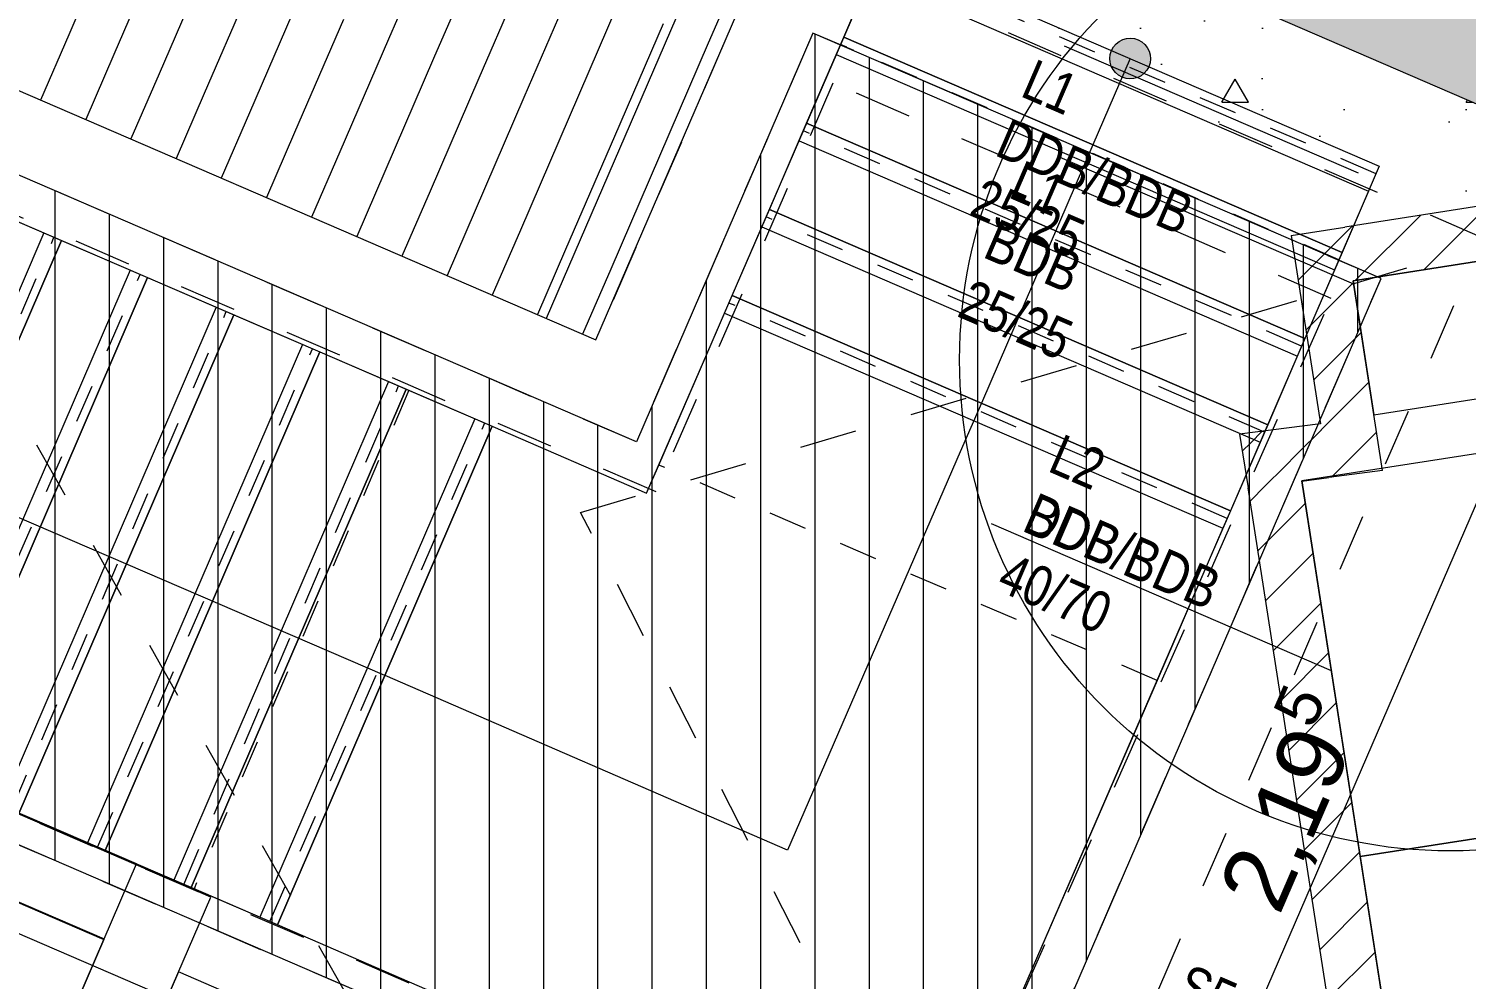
# Model space of a CAD drawing. Header units: millimetres. Extents: x 12535370 to 12566104, y 356204400 to 356234587.
# Drawn here: x 12552870 to 12555518, y 356216286 to 356218037 of the extents above; entities that cross this region are included whole.
import ezdxf

# ---------------------------------------------------------------- set-up
doc = ezdxf.new("R2010")
doc.units = ezdxf.units.MM
doc.header["$MEASUREMENT"] = 0
doc.linetypes.add('Dashed', pattern=[211.666667, 105.833333, -105.833333])
doc.linetypes.add('Dashed Small', pattern=[141.111111, 70.555556, -70.555556])
for name, color, linetype in [('New_015 Innenwände', 7, 'Continuous'), ('New_035 Decken', 7, 'Continuous'), ('New_055 Treppen _ Lift', 7, 'Continuous'), ('New_080 Raumdefinitionen', 7, 'Continuous'), ('New_GRUNDSTÜCKSGRENZE', 7, 'Continuous')]:
    doc.layers.add(name, color=color, linetype=linetype)
for name, color, linetype, lineweight in [('New_015 Innenwände_Pen_No__1', 7, 'Continuous', 13), ('New_035 Decken_Pen_No__1', 7, 'Continuous', 13), ('New_055 Treppen _ Lift_Pen_No__1', 7, 'Continuous', 13), ('New_255 Plangrafiken_Pen_No__1', 7, 'Continuous', 13), ('New_255 Plangrafiken_Pen_No__21', 1, 'Continuous', 13), ('New_255 Plangrafiken_Pen_No__39', 8, 'Continuous', 13), ('New_GRUNDSTÜCKSGRENZE_Pen_No__1', 7, 'Continuous', 13), ('New_HKLS1_Pen_No__21', 1, 'Continuous', 13), ('New_HKLS1_Pen_No__83', 30, 'Continuous', 13)]:
    doc.layers.add(name, color=color, linetype=linetype, lineweight=lineweight)
doc.layers.add('New_055 Treppen _ Lift_Pen_No__71', color=196, linetype='Continuous', lineweight=13, true_color=0x35006a)
doc.layers.add('New_255 Plangrafiken_Pen_No__38', color=253, linetype='Continuous', lineweight=13, true_color=0xa2a2a2)
doc.styles.add('GENERATED_STYLE_1', font='arial.ttf')
doc.styles.add('GENERATED_STYLE_2', font='arial.ttf', dxfattribs={"width": 0.8})
doc.linetypes.add('Blase', pattern='A,0,[1,DD - Rennweg 15_1030 Wien_AusfÃ¼rung-2026-06-121.Shx,S=15.817082,R=0,X=-0.000255191,Y=0.048578],-1983.5,0', length=1983.5)
doc.dimstyles.new('GENERATED_STYLE__1', dxfattribs={"dimtxt": 125, "dimasz": 47.5, "dimexe": 0.18, "dimexo": 2, "dimgap": 0, "dimtad": 1, "dimlfac": 0.001, "dimzin": 0, "dimdsep": 46, "dimtxsty": 'GENERATED_STYLE_1', "dimblk": 'ARROWHEAD_2', "dimblk1": 'ARROWHEAD_2', "dimblk2": 'ARROWHEAD_2', "dimcen": 0.09, "dimclrd": 7, "dimclre": 7, "dimclrt": 7, "dimadec": 0, "dimazin": 0, "dimtfac": 1, "dimtdec": 4, "dimtmove": 0, "dimatfit": 3, "dimfxl": 1, "dimtolj": 1, "dimtzin": 0, "dimarcsym": 0})
pattern_1 = [(45, (12240439.16, 356160438.356), (-53.033009, 53.033009), [])]

# ---------------------------------------------------------------- blocks, each defined once
blk = doc.blocks.new('Slab_1', base_point=(12543125.7, 356224199.6))
at = {"layer": 'New_035 Decken_Pen_No__1', "color": 7, "linetype": 'Continuous', "lineweight": 13, "flags": 128}
blk.add_lwpolyline([(12551078.3, 356216430.6), (12552730.8, 356215716.8), (12553008.3, 356216359.4), (12551355.9, 356217073.2)], close=True, dxfattribs=at)
blk = doc.blocks.new('*X20', base_point=(12240439.2, 356160438.4))
at = {"layer": 'New_255 Plangrafiken_Pen_No__39', "color": 8, "linetype": 'Continuous', "lineweight": 13}
for p, q in [((12554318.2, 356218027.4), (12554318.2, 356217851.5)), ((12554318.2, 356218027.4), (12554318.2, 356217851.5)), ((12554418.2, 356217984.2), (12554418.2, 356217851.5)), ((12554418.2, 356217984.2), (12554418.2, 356217851.5)), ((12554518.2, 356217941), (12554518.2, 356217851.5)), ((12554518.2, 356217941), (12554518.2, 356217851.5)), ((12554618.2, 356217897.8), (12554618.2, 356217851.5)), ((12554618.2, 356217897.8), (12554618.2, 356217851.5)), ((12554318.2, 356217851.5), (12554318.2, 356217601.5)), ((12554318.2, 356217851.5), (12554318.2, 356217601.5)), ((12554418.2, 356217851.5), (12554418.2, 356217601.5)), ((12554418.2, 356217851.5), (12554418.2, 356217601.5)), ((12554518.2, 356217851.5), (12554518.2, 356217601.5)), ((12554518.2, 356217851.5), (12554518.2, 356217601.5)), ((12554618.2, 356217851.5), (12554618.2, 356217601.5)), ((12554618.2, 356217851.5), (12554618.2, 356217601.5)), ((12554718.2, 356217854.6), (12554718.2, 356217851.5)), ((12554718.2, 356217854.6), (12554718.2, 356217851.5)), ((12554718.2, 356217851.5), (12554718.2, 356217601.5)), ((12554718.2, 356217851.5), (12554718.2, 356217601.5)), ((12554218.2, 356217805), (12554218.2, 356217601.5)), ((12554218.2, 356217805), (12554218.2, 356217601.5)), ((12554818.2, 356217811.4), (12554818.2, 356217601.5)), ((12554818.2, 356217811.4), (12554818.2, 356217601.5)), ((12554918.2, 356217768.2), (12554918.2, 356217601.5)), ((12554918.2, 356217768.2), (12554918.2, 356217601.5)), ((12552918.2, 356217738.6), (12552918.2, 356217601.5)), ((12552918.2, 356217738.6), (12552918.2, 356217601.5)), ((12555018.2, 356217725), (12555018.2, 356217601.5)), ((12555018.2, 356217725), (12555018.2, 356217601.5)), ((12553018.2, 356217695.4), (12553018.2, 356217601.5)), ((12553018.2, 356217695.4), (12553018.2, 356217601.5)), ((12555118.2, 356217681.8), (12555118.2, 356217601.5)), ((12555118.2, 356217681.8), (12555118.2, 356217601.5)), ((12553118.2, 356217652.2), (12553118.2, 356217601.5)), ((12553118.2, 356217652.2), (12553118.2, 356217601.5)), ((12555218.2, 356217638.6), (12555218.2, 356217601.5)), ((12555218.2, 356217638.6), (12555218.2, 356217601.5)), ((12553218.2, 356217609), (12553218.2, 356217601.5)), ((12553218.2, 356217609), (12553218.2, 356217601.5)), ((12552918.2, 356217601.5), (12552918.2, 356217351.5)), ((12552918.2, 356217601.5), (12552918.2, 356217351.5)), ((12553018.2, 356217601.5), (12553018.2, 356217351.5)), ((12553018.2, 356217601.5), (12553018.2, 356217351.5)), ((12553118.2, 356217601.5), (12553118.2, 356217351.5)), ((12553118.2, 356217601.5), (12553118.2, 356217351.5)), ((12553218.2, 356217601.5), (12553218.2, 356217351.5)), ((12553218.2, 356217601.5), (12553218.2, 356217351.5)), ((12554218.2, 356217601.5), (12554218.2, 356217351.5)), ((12554218.2, 356217601.5), (12554218.2, 356217351.5)), ((12554318.2, 356217601.5), (12554318.2, 356217351.5)), ((12554318.2, 356217601.5), (12554318.2, 356217351.5)), ((12554418.2, 356217601.5), (12554418.2, 356217351.5)), ((12554418.2, 356217601.5), (12554418.2, 356217351.5)), ((12554518.2, 356217601.5), (12554518.2, 356217351.5)), ((12554518.2, 356217601.5), (12554518.2, 356217351.5)), ((12554618.2, 356217601.5), (12554618.2, 356217351.5)), ((12554618.2, 356217601.5), (12554618.2, 356217351.5)), ((12554718.2, 356217601.5), (12554718.2, 356217351.5)), ((12554718.2, 356217601.5), (12554718.2, 356217351.5)), ((12554818.2, 356217601.5), (12554818.2, 356217351.5)), ((12554818.2, 356217601.5), (12554818.2, 356217351.5)), ((12554918.2, 356217601.5), (12554918.2, 356217351.5)), ((12554918.2, 356217601.5), (12554918.2, 356217351.5)), ((12555018.2, 356217601.5), (12555018.2, 356217351.5)), ((12555018.2, 356217601.5), (12555018.2, 356217351.5)), ((12555118.2, 356217601.5), (12555118.2, 356217351.5)), ((12555118.2, 356217601.5), (12555118.2, 356217351.5)), ((12555218.2, 356217601.5), (12555218.2, 356217351.5)), ((12555218.2, 356217601.5), (12555218.2, 356217351.5)), ((12555318.2, 356217595.4), (12555318.2, 356217476.7)), ((12555318.2, 356217595.4), (12555318.2, 356217476.7)), ((12553318.2, 356217565.8), (12553318.2, 356217351.5)), ((12553318.2, 356217565.8), (12553318.2, 356217351.5)), ((12554118.2, 356217573.5), (12554118.2, 356217351.5)), ((12554118.2, 356217573.5), (12554118.2, 356217351.5)), ((12553418.2, 356217522.6), (12553418.2, 356217351.5)), ((12553418.2, 356217522.6), (12553418.2, 356217351.5)), ((12553518.2, 356217479.4), (12553518.2, 356217351.5)), ((12553518.2, 356217479.4), (12553518.2, 356217351.5)), ((12553618.2, 356217436.2), (12553618.2, 356217351.5)), ((12553618.2, 356217436.2), (12553618.2, 356217351.5)), ((12553718.2, 356217393), (12553718.2, 356217351.5)), ((12553718.2, 356217393), (12553718.2, 356217351.5)), ((12552918.2, 356217351.5), (12552918.2, 356217101.5)), ((12552918.2, 356217351.5), (12552918.2, 356217101.5)), ((12553018.2, 356217351.5), (12553018.2, 356217101.5)), ((12553018.2, 356217351.5), (12553018.2, 356217101.5)), ((12553118.2, 356217351.5), (12553118.2, 356217101.5)), ((12553118.2, 356217351.5), (12553118.2, 356217101.5)), ((12553218.2, 356217351.5), (12553218.2, 356217101.5)), ((12553218.2, 356217351.5), (12553218.2, 356217101.5)), ((12553318.2, 356217351.5), (12553318.2, 356217101.5)), ((12553318.2, 356217351.5), (12553318.2, 356217101.5)), ((12553418.2, 356217351.5), (12553418.2, 356217101.5)), ((12553418.2, 356217351.5), (12553418.2, 356217101.5)), ((12553518.2, 356217351.5), (12553518.2, 356217101.5)), ((12553518.2, 356217351.5), (12553518.2, 356217101.5)), ((12553618.2, 356217351.5), (12553618.2, 356217101.5)), ((12553618.2, 356217351.5), (12553618.2, 356217101.5)), ((12553718.2, 356217351.5), (12553718.2, 356217101.5)), ((12553718.2, 356217351.5), (12553718.2, 356217101.5)), ((12553818.2, 356217349.8), (12553818.2, 356217101.5)), ((12553818.2, 356217349.8), (12553818.2, 356217101.5)), ((12554018.2, 356217342), (12554018.2, 356217101.5)), ((12554018.2, 356217342), (12554018.2, 356217101.5)), ((12554118.2, 356217351.5), (12554118.2, 356217101.5)), ((12554118.2, 356217351.5), (12554118.2, 356217101.5)), ((12554218.2, 356217351.5), (12554218.2, 356217101.5)), ((12554218.2, 356217351.5), (12554218.2, 356217101.5)), ((12554318.2, 356217351.5), (12554318.2, 356217101.5)), ((12554318.2, 356217351.5), (12554318.2, 356217101.5)), ((12554418.2, 356217351.5), (12554418.2, 356217101.5)), ((12554418.2, 356217351.5), (12554418.2, 356217101.5)), ((12554518.2, 356217351.5), (12554518.2, 356217101.5)), ((12554518.2, 356217351.5), (12554518.2, 356217101.5)), ((12554618.2, 356217351.5), (12554618.2, 356217101.5)), ((12554618.2, 356217351.5), (12554618.2, 356217101.5)), ((12554718.2, 356217351.5), (12554718.2, 356217101.5)), ((12554718.2, 356217351.5), (12554718.2, 356217101.5)), ((12554818.2, 356217351.5), (12554818.2, 356217101.5)), ((12554818.2, 356217351.5), (12554818.2, 356217101.5)), ((12554918.2, 356217351.5), (12554918.2, 356217101.5)), ((12554918.2, 356217351.5), (12554918.2, 356217101.5)), ((12555018.2, 356217351.5), (12555018.2, 356217101.5)), ((12555018.2, 356217351.5), (12555018.2, 356217101.5)), ((12555118.2, 356217351.5), (12555118.2, 356217101.5)), ((12555118.2, 356217351.5), (12555118.2, 356217101.5)), ((12555218.2, 356217351.5), (12555218.2, 356217245.2)), ((12555218.2, 356217351.5), (12555218.2, 356217245.2)), ((12553918.2, 356217306.6), (12553918.2, 356217101.5)), ((12553918.2, 356217306.6), (12553918.2, 356217101.5)), ((12552918.2, 356217101.5), (12552918.2, 356216851.5)), ((12552918.2, 356217101.5), (12552918.2, 356216851.5)), ((12553018.2, 356217101.5), (12553018.2, 356216851.5)), ((12553018.2, 356217101.5), (12553018.2, 356216851.5)), ((12553118.2, 356217101.5), (12553118.2, 356216851.5)), ((12553118.2, 356217101.5), (12553118.2, 356216851.5)), ((12553218.2, 356217101.5), (12553218.2, 356216851.5)), ((12553218.2, 356217101.5), (12553218.2, 356216851.5)), ((12553318.2, 356217101.5), (12553318.2, 356216851.5)), ((12553318.2, 356217101.5), (12553318.2, 356216851.5)), ((12553418.2, 356217101.5), (12553418.2, 356216851.5)), ((12553418.2, 356217101.5), (12553418.2, 356216851.5)), ((12553518.2, 356217101.5), (12553518.2, 356216851.5)), ((12553518.2, 356217101.5), (12553518.2, 356216851.5)), ((12553618.2, 356217101.5), (12553618.2, 356216851.5)), ((12553618.2, 356217101.5), (12553618.2, 356216851.5)), ((12553718.2, 356217101.5), (12553718.2, 356216851.5)), ((12553718.2, 356217101.5), (12553718.2, 356216851.5)), ((12553818.2, 356217101.5), (12553818.2, 356216851.5)), ((12553818.2, 356217101.5), (12553818.2, 356216851.5)), ((12553918.2, 356217101.5), (12553918.2, 356216851.5)), ((12553918.2, 356217101.5), (12553918.2, 356216851.5)), ((12554018.2, 356217101.5), (12554018.2, 356216851.5)), ((12554018.2, 356217101.5), (12554018.2, 356216851.5)), ((12554118.2, 356217101.5), (12554118.2, 356216851.5)), ((12554118.2, 356217101.5), (12554118.2, 356216851.5)), ((12554218.2, 356217101.5), (12554218.2, 356216851.5)), ((12554218.2, 356217101.5), (12554218.2, 356216851.5)), ((12554318.2, 356217101.5), (12554318.2, 356216851.5)), ((12554318.2, 356217101.5), (12554318.2, 356216851.5)), ((12554418.2, 356217101.5), (12554418.2, 356216851.5)), ((12554418.2, 356217101.5), (12554418.2, 356216851.5)), ((12554518.2, 356217101.5), (12554518.2, 356216851.5)), ((12554518.2, 356217101.5), (12554518.2, 356216851.5)), ((12554618.2, 356217101.5), (12554618.2, 356216851.5)), ((12554618.2, 356217101.5), (12554618.2, 356216851.5)), ((12554718.2, 356217101.5), (12554718.2, 356216851.5)), ((12554718.2, 356217101.5), (12554718.2, 356216851.5)), ((12554818.2, 356217101.5), (12554818.2, 356216851.5)), ((12554818.2, 356217101.5), (12554818.2, 356216851.5)), ((12554918.2, 356217101.5), (12554918.2, 356216851.5)), ((12554918.2, 356217101.5), (12554918.2, 356216851.5)), ((12555018.2, 356217101.5), (12555018.2, 356216851.5)), ((12555018.2, 356217101.5), (12555018.2, 356216851.5)), ((12555118.2, 356217101.5), (12555118.2, 356217013.7)), ((12555118.2, 356217101.5), (12555118.2, 356217013.7)), ((12552918.2, 356216851.5), (12552918.2, 356216601.5)), ((12552918.2, 356216851.5), (12552918.2, 356216601.5)), ((12553018.2, 356216851.5), (12553018.2, 356216601.5)), ((12553018.2, 356216851.5), (12553018.2, 356216601.5)), ((12553118.2, 356216851.5), (12553118.2, 356216601.5)), ((12553118.2, 356216851.5), (12553118.2, 356216601.5)), ((12553218.2, 356216851.5), (12553218.2, 356216601.5)), ((12553218.2, 356216851.5), (12553218.2, 356216601.5)), ((12553318.2, 356216851.5), (12553318.2, 356216601.5)), ((12553318.2, 356216851.5), (12553318.2, 356216601.5)), ((12553418.2, 356216851.5), (12553418.2, 356216601.5)), ((12553418.2, 356216851.5), (12553418.2, 356216601.5)), ((12553518.2, 356216851.5), (12553518.2, 356216601.5)), ((12553518.2, 356216851.5), (12553518.2, 356216601.5)), ((12553618.2, 356216851.5), (12553618.2, 356216601.5)), ((12553618.2, 356216851.5), (12553618.2, 356216601.5)), ((12553718.2, 356216851.5), (12553718.2, 356216601.5)), ((12553718.2, 356216851.5), (12553718.2, 356216601.5)), ((12553818.2, 356216851.5), (12553818.2, 356216601.5)), ((12553818.2, 356216851.5), (12553818.2, 356216601.5)), ((12553918.2, 356216851.5), (12553918.2, 356216601.5)), ((12553918.2, 356216851.5), (12553918.2, 356216601.5)), ((12554018.2, 356216851.5), (12554018.2, 356216601.5)), ((12554018.2, 356216851.5), (12554018.2, 356216601.5)), ((12554118.2, 356216851.5), (12554118.2, 356216601.5)), ((12554118.2, 356216851.5), (12554118.2, 356216601.5)), ((12554218.2, 356216851.5), (12554218.2, 356216601.5)), ((12554218.2, 356216851.5), (12554218.2, 356216601.5)), ((12554318.2, 356216851.5), (12554318.2, 356216601.5)), ((12554318.2, 356216851.5), (12554318.2, 356216601.5)), ((12554418.2, 356216851.5), (12554418.2, 356216601.5)), ((12554418.2, 356216851.5), (12554418.2, 356216601.5)), ((12554518.2, 356216851.5), (12554518.2, 356216601.5)), ((12554518.2, 356216851.5), (12554518.2, 356216601.5)), ((12554618.2, 356216851.5), (12554618.2, 356216601.5)), ((12554618.2, 356216851.5), (12554618.2, 356216601.5)), ((12554718.2, 356216851.5), (12554718.2, 356216601.5)), ((12554718.2, 356216851.5), (12554718.2, 356216601.5)), ((12554818.2, 356216851.5), (12554818.2, 356216601.5)), ((12554818.2, 356216851.5), (12554818.2, 356216601.5)), ((12554918.2, 356216851.5), (12554918.2, 356216601.5)), ((12554918.2, 356216851.5), (12554918.2, 356216601.5)), ((12555018.2, 356216851.5), (12555018.2, 356216782.2)), ((12555018.2, 356216851.5), (12555018.2, 356216782.2)), ((12552918.2, 356216601.5), (12552918.2, 356216505.3)), ((12552918.2, 356216601.5), (12552918.2, 356216505.3)), ((12553018.2, 356216601.5), (12553018.2, 356216462.1)), ((12553018.2, 356216601.5), (12553018.2, 356216462.1)), ((12553118.2, 356216601.5), (12553118.2, 356216418.9)), ((12553118.2, 356216601.5), (12553118.2, 356216418.9)), ((12553218.2, 356216601.5), (12553218.2, 356216375.7)), ((12553218.2, 356216601.5), (12553218.2, 356216375.7)), ((12553318.2, 356216601.5), (12553318.2, 356216351.5)), ((12553318.2, 356216601.5), (12553318.2, 356216351.5)), ((12553418.2, 356216601.5), (12553418.2, 356216351.5)), ((12553418.2, 356216601.5), (12553418.2, 356216351.5)), ((12553518.2, 356216601.5), (12553518.2, 356216351.5)), ((12553518.2, 356216601.5), (12553518.2, 356216351.5)), ((12553618.2, 356216601.5), (12553618.2, 356216351.5)), ((12553618.2, 356216601.5), (12553618.2, 356216351.5)), ((12553718.2, 356216601.5), (12553718.2, 356216351.5)), ((12553718.2, 356216601.5), (12553718.2, 356216351.5)), ((12553818.2, 356216601.5), (12553818.2, 356216351.5)), ((12553818.2, 356216601.5), (12553818.2, 356216351.5)), ((12553918.2, 356216601.5), (12553918.2, 356216351.5)), ((12553918.2, 356216601.5), (12553918.2, 356216351.5)), ((12554018.2, 356216601.5), (12554018.2, 356216351.5)), ((12554018.2, 356216601.5), (12554018.2, 356216351.5)), ((12554118.2, 356216601.5), (12554118.2, 356216351.5)), ((12554118.2, 356216601.5), (12554118.2, 356216351.5)), ((12554218.2, 356216601.5), (12554218.2, 356216351.5)), ((12554218.2, 356216601.5), (12554218.2, 356216351.5)), ((12554318.2, 356216601.5), (12554318.2, 356216351.5)), ((12554318.2, 356216601.5), (12554318.2, 356216351.5)), ((12554418.2, 356216601.5), (12554418.2, 356216351.5)), ((12554418.2, 356216601.5), (12554418.2, 356216351.5)), ((12554518.2, 356216601.5), (12554518.2, 356216351.5)), ((12554518.2, 356216601.5), (12554518.2, 356216351.5)), ((12554618.2, 356216601.5), (12554618.2, 356216351.5)), ((12554618.2, 356216601.5), (12554618.2, 356216351.5)), ((12554718.2, 356216601.5), (12554718.2, 356216351.5)), ((12554718.2, 356216601.5), (12554718.2, 356216351.5)), ((12554818.2, 356216601.5), (12554818.2, 356216351.5)), ((12554818.2, 356216601.5), (12554818.2, 356216351.5)), ((12554918.2, 356216601.5), (12554918.2, 356216550.7)), ((12554918.2, 356216601.5), (12554918.2, 356216550.7)), ((12553318.2, 356216351.5), (12553318.2, 356216332.5)), ((12553318.2, 356216351.5), (12553318.2, 356216332.5)), ((12553418.2, 356216351.5), (12553418.2, 356216289.3)), ((12553418.2, 356216351.5), (12553418.2, 356216289.3)), ((12553518.2, 356216351.5), (12553518.2, 356216246.1)), ((12553518.2, 356216351.5), (12553518.2, 356216246.1)), ((12553618.2, 356216351.5), (12553618.2, 356216202.9)), ((12553618.2, 356216351.5), (12553618.2, 356216202.9)), ((12553718.2, 356216351.5), (12553718.2, 356216159.7)), ((12553718.2, 356216351.5), (12553718.2, 356216159.7)), ((12553818.2, 356216351.5), (12553818.2, 356216116.5)), ((12553818.2, 356216351.5), (12553818.2, 356216116.5)), ((12553918.2, 356216351.5), (12553918.2, 356216101.5)), ((12553918.2, 356216351.5), (12553918.2, 356216101.5)), ((12554018.2, 356216351.5), (12554018.2, 356216101.5)), ((12554018.2, 356216351.5), (12554018.2, 356216101.5)), ((12554118.2, 356216351.5), (12554118.2, 356216101.5)), ((12554118.2, 356216351.5), (12554118.2, 356216101.5)), ((12554218.2, 356216351.5), (12554218.2, 356216101.5)), ((12554218.2, 356216351.5), (12554218.2, 356216101.5)), ((12554318.2, 356216351.5), (12554318.2, 356216101.5)), ((12554318.2, 356216351.5), (12554318.2, 356216101.5)), ((12554418.2, 356216351.5), (12554418.2, 356216101.5)), ((12554418.2, 356216351.5), (12554418.2, 356216101.5)), ((12554518.2, 356216351.5), (12554518.2, 356216101.5)), ((12554518.2, 356216351.5), (12554518.2, 356216101.5)), ((12554618.2, 356216351.5), (12554618.2, 356216101.5)), ((12554618.2, 356216351.5), (12554618.2, 356216101.5)), ((12554718.2, 356216351.5), (12554718.2, 356216101.5)), ((12554718.2, 356216351.5), (12554718.2, 356216101.5)), ((12554818.2, 356216351.5), (12554818.2, 356216319.2)), ((12554818.2, 356216351.5), (12554818.2, 356216319.2))]:
    blk.add_line(p, q, dxfattribs=at)
blk = doc.blocks.new('Fill_7', base_point=(12240439.2, 356160438.4))
at = {"layer": 'New_255 Plangrafiken_Pen_No__39', "color": 8, "linetype": 'Continuous', "lineweight": 13, "flags": 128}
blk.add_lwpolyline([(12554314.9, 356218028.9), (12553989.6, 356217275.8), (12551327, 356218425.9), (12550878, 356217386.6), (12554587.1, 356215784.3), (12555361.4, 356217576.8)], close=True, dxfattribs=at)
at = {"layer": 'New_255 Plangrafiken_Pen_No__39', "color": 8, "linetype": 'Continuous', "lineweight": 13}
blk.add_blockref('*X20', (12240439.2, 356160438.4), dxfattribs=at)
blk = doc.blocks.new('*X22', base_point=(12240439.2, 356160438.4))
at = {"layer": 'New_255 Plangrafiken_Pen_No__39', "color": 8, "linetype": 'Continuous', "lineweight": 13}
for p, q in [((12553033.7, 356218233.5), (12552943.8, 356218025.5)), ((12553033.7, 356218233.5), (12552943.8, 356218025.5)), ((12553622.8, 356218225.9), (12553532.9, 356218017.9)), ((12553622.8, 356218225.9), (12553532.9, 356218017.9)), ((12554211.9, 356218218.2), (12554122, 356218010.2)), ((12554211.9, 356218218.2), (12554122, 356218010.2)), ((12553116.9, 356218197.6), (12553027, 356217989.6)), ((12553116.9, 356218197.6), (12553027, 356217989.6)), ((12553706, 356218189.9), (12553616.1, 356217981.9)), ((12553706, 356218189.9), (12553616.1, 356217981.9)), ((12553200.1, 356218161.6), (12553110.2, 356217953.6)), ((12553200.1, 356218161.6), (12553110.2, 356217953.6)), ((12553789.2, 356218154), (12553699.3, 356217946)), ((12553789.2, 356218154), (12553699.3, 356217946)), ((12553283.3, 356218125.7), (12553193.4, 356217917.7)), ((12553283.3, 356218125.7), (12553193.4, 356217917.7)), ((12553872.4, 356218118.1), (12553782.5, 356217910)), ((12553872.4, 356218118.1), (12553782.5, 356217910)), ((12553366.5, 356218089.8), (12553276.7, 356217881.7)), ((12553366.5, 356218089.8), (12553276.7, 356217881.7)), ((12553955.6, 356218082.1), (12553865.8, 356217874.1)), ((12553955.6, 356218082.1), (12553865.8, 356217874.1)), ((12553449.7, 356218053.8), (12553359.9, 356217845.8)), ((12553449.7, 356218053.8), (12553359.9, 356217845.8)), ((12554038.8, 356218046.2), (12553949, 356217838.1)), ((12554038.8, 356218046.2), (12553949, 356217838.1)), ((12552943.8, 356218025.5), (12552892, 356217905.6)), ((12552943.8, 356218025.5), (12552892, 356217905.6)), ((12553532.9, 356218017.9), (12553443.1, 356217809.9)), ((12553532.9, 356218017.9), (12553443.1, 356217809.9)), ((12554122, 356218010.2), (12554032.2, 356217802.2)), ((12554122, 356218010.2), (12554032.2, 356217802.2)), ((12553027, 356217989.6), (12552975.3, 356217869.7)), ((12553027, 356217989.6), (12552975.3, 356217869.7)), ((12553616.1, 356217981.9), (12553526.3, 356217773.9)), ((12553616.1, 356217981.9), (12553526.3, 356217773.9)), ((12553110.2, 356217953.6), (12553058.5, 356217833.8)), ((12553110.2, 356217953.6), (12553058.5, 356217833.8)), ((12553699.3, 356217946), (12553609.5, 356217738)), ((12553699.3, 356217946), (12553609.5, 356217738)), ((12553193.4, 356217917.7), (12553141.7, 356217797.8)), ((12553193.4, 356217917.7), (12553141.7, 356217797.8)), ((12553782.5, 356217910), (12553692.7, 356217702)), ((12553782.5, 356217910), (12553692.7, 356217702)), ((12553276.7, 356217881.7), (12553224.9, 356217761.9)), ((12553276.7, 356217881.7), (12553224.9, 356217761.9)), ((12553865.8, 356217874.1), (12553775.9, 356217666.1)), ((12553865.8, 356217874.1), (12553775.9, 356217666.1)), ((12553359.9, 356217845.8), (12553308.1, 356217725.9)), ((12553359.9, 356217845.8), (12553308.1, 356217725.9)), ((12553949, 356217838.1), (12553859.1, 356217630.1)), ((12553949, 356217838.1), (12553859.1, 356217630.1)), ((12553443.1, 356217809.9), (12553391.3, 356217690)), ((12553443.1, 356217809.9), (12553391.3, 356217690)), ((12554032.2, 356217802.2), (12553942.3, 356217594.2)), ((12554032.2, 356217802.2), (12553942.3, 356217594.2)), ((12553526.3, 356217773.9), (12553474.5, 356217654)), ((12553526.3, 356217773.9), (12553474.5, 356217654)), ((12553609.5, 356217738), (12553557.7, 356217618.1)), ((12553609.5, 356217738), (12553557.7, 356217618.1)), ((12553692.7, 356217702), (12553640.9, 356217582.1)), ((12553692.7, 356217702), (12553640.9, 356217582.1)), ((12553775.9, 356217666.1), (12553724.1, 356217546.2)), ((12553775.9, 356217666.1), (12553724.1, 356217546.2)), ((12553859.1, 356217630.1), (12553807.3, 356217510.3)), ((12553859.1, 356217630.1), (12553807.3, 356217510.3)), ((12553942.3, 356217594.2), (12553890.5, 356217474.3)), ((12553942.3, 356217594.2), (12553890.5, 356217474.3))]:
    blk.add_line(p, q, dxfattribs=at)
blk = doc.blocks.new('Fill_8', base_point=(12240439.2, 356160438.4))
at = {"layer": 'New_255 Plangrafiken_Pen_No__1', "color": 7, "linetype": 'Continuous', "lineweight": 13, "flags": 128}
blk.add_lwpolyline([(12543775.7, 356222870.6), (12542401, 356219339.3), (12542722.6, 356219200.3), (12542590.8, 356218895.1), (12555592.9, 356213278.5), (12555257.1, 356215439.6), (12554698.2, 356215681), (12554678.4, 356215635.1), (12553145.9, 356216299.7), (12552809, 356215519.6), (12550881.1, 356216352.3), (12551218.3, 356217132.7), (12550707.9, 356217353.3), (12551252.5, 356218613.9), (12553915, 356217463.7), (12554288.8, 356218329.1), (12550457.2, 356219984.3), (12549776.9, 356224310.1), (12547607.2, 356225247.3), (12546139.4, 356221849.6)], close=True, dxfattribs=at)
at = {"layer": 'New_255 Plangrafiken_Pen_No__39', "color": 8, "linetype": 'Continuous', "lineweight": 13}
blk.add_blockref('*X22', (12240439.2, 356160438.4), dxfattribs=at)
blk = doc.blocks.new('Stair_1', base_point=(12240439.2, 356160438.4))
at = {"layer": 'New_055 Treppen _ Lift_Pen_No__71', "linetype": 'Continuous', "lineweight": 13, "true_color": 0x35006a}
blk.add_hatch(color=196, dxfattribs=at).paths.add_polyline_path([(12554933.7, 356217967, 1), (12554864.9, 356217996.8, 1)])
at = {"layer": 'New_055 Treppen _ Lift_Pen_No__1', "color": 7, "linetype": 'Continuous', "lineweight": 13}
for p, q in [((12551342.9, 356218331.1), (12553724.1, 356217304.8)), ((12554371.7, 356218021.5), (12554440.3, 356218180.2)), ((12554440.3, 356218180.2), (12555358.3, 356217783.6)), ((12554166.1, 356217545.4), (12554420.5, 356218134.3)), ((12554420.5, 356218134.3), (12555338.5, 356217737.7)), ((12554303.2, 356217862.8), (12554371.7, 356218021.5)), ((12555289.7, 356217624.9), (12554371.7, 356218021.5)), ((12554371.7, 356218021.5), (12555289.7, 356217624.9)), ((12554357.9, 356217989.4), (12555275.9, 356217592.8)), ((12554899.3, 356217981.9), (12554830.7, 356217823.2)), ((12554234.6, 356217704.1), (12554303.2, 356217862.8)), ((12555221.2, 356217466.2), (12554303.2, 356217862.8)), ((12554303.2, 356217862.8), (12555221.2, 356217466.2)), ((12554289.3, 356217830.7), (12555207.3, 356217434.1)), ((12554830.7, 356217823.2), (12554625.1, 356217347.1)), ((12553526.2, 356216845.6), (12551303.7, 356217803.5)), ((12555358.3, 356217783.6), (12555289.7, 356217624.9)), ((12555338.5, 356217737.7), (12555084.1, 356217148.9)), ((12552771.6, 356217715.3), (12552930.4, 356217646.9)), ((12554166.1, 356217545.4), (12554234.6, 356217704.1)), ((12555152.6, 356217307.6), (12554234.6, 356217704.1)), ((12554234.6, 356217704.1), (12555152.6, 356217307.6)), ((12552898.2, 356217660.8), (12552502.4, 356216742.4)), ((12554220.8, 356217672), (12555138.8, 356217275.4)), ((12552534.5, 356216728.6), (12552930.4, 356217646.9)), ((12552930.4, 356217646.9), (12552534.5, 356216728.6)), ((12552930.4, 356217646.9), (12553089.1, 356217578.5)), ((12555289.7, 356217624.9), (12555221.2, 356217466.2)), ((12553057, 356217592.3), (12552661.1, 356216674)), ((12552693.3, 356216660.1), (12553089.1, 356217578.5)), ((12553089.1, 356217578.5), (12552693.3, 356216660.1)), ((12553089.1, 356217578.5), (12553247.9, 356217510.1)), ((12554127.4, 356217455.9), (12554166.1, 356217545.4)), ((12554152.2, 356217513.3), (12554166.1, 356217545.4)), ((12555084.1, 356217148.9), (12554166.1, 356217545.4)), ((12554166.1, 356217545.4), (12555084.1, 356217148.9)), ((12553215.7, 356217523.9), (12552819.9, 356216605.6)), ((12552852, 356216591.7), (12553247.9, 356217510.1)), ((12553247.9, 356217510.1), (12552852, 356216591.7)), ((12553247.9, 356217510.1), (12553406.6, 356217441.6)), ((12554127.4, 356217455.9), (12554152.2, 356217513.3)), ((12554152.2, 356217513.3), (12555070.2, 356217116.7)), ((12554152.2, 356217513.3), (12555070.2, 356217116.7)), ((12554152.2, 356217513.3), (12555070.2, 356217116.7)), ((12553374.5, 356217455.5), (12552978.6, 356216537.2)), ((12554008.3, 356217181.5), (12554127.4, 356217455.9)), ((12554030.8, 356217233.3), (12554127.4, 356217455.9)), ((12555221.2, 356217466.2), (12555152.6, 356217307.6)), ((12553010.8, 356216523.3), (12553406.6, 356217441.6)), ((12553406.6, 356217441.6), (12553010.8, 356216523.3)), ((12553406.6, 356217441.6), (12553565.3, 356217373.2)), ((12553328.3, 356216386.5), (12550947.1, 356217412.8)), ((12553533.2, 356217387.1), (12553137.4, 356216468.7)), ((12553169.5, 356216454.9), (12553565.3, 356217373.2)), ((12553565.3, 356217373.2), (12553169.5, 356216454.9)), ((12553565.3, 356217373.2), (12553724.1, 356217304.8)), ((12554625.1, 356217347.1), (12554586.3, 356217257.3)), ((12553692, 356217318.6), (12553296.1, 356216400.3)), ((12553692, 356217318.6), (12553296.1, 356216400.3)), ((12553692, 356217318.6), (12553296.1, 356216400.3)), ((12553328.3, 356216386.5), (12553724.1, 356217304.8)), ((12553724.1, 356217304.8), (12553328.3, 356216386.5)), ((12553724.1, 356217304.8), (12553725.2, 356217304.3)), ((12553724.1, 356217304.8), (12553725.2, 356217304.3)), ((12553725.2, 356217304.3), (12554008.3, 356217181.5)), ((12553725.2, 356217304.3), (12554008.3, 356217181.5)), ((12555152.6, 356217307.6), (12555084.1, 356217148.9)), ((12554586.3, 356217257.3), (12554268, 356216523.8)), ((12554008.3, 356217181.5), (12554030.8, 356217233.3)), ((12555084.1, 356217148.9), (12555045.1, 356217058.6)), ((12555084.1, 356217148.9), (12555070.2, 356217116.7)), ((12555070.2, 356217116.7), (12555045.1, 356217058.6)), ((12555045.1, 356217058.6), (12554527.6, 356215866.1)), ((12555045.1, 356217058.6), (12554948.8, 356216836.7)), ((12553526.7, 356216845.4), (12553526.2, 356216845.6)), ((12554268, 356216523.8), (12553526.7, 356216845.4)), ((12554948.8, 356216836.7), (12554527.6, 356215866.1)), ((12553010.8, 356216523.3), (12552852, 356216591.7)), ((12553169.5, 356216454.9), (12553010.8, 356216523.3)), ((12553328.3, 356216386.5), (12553169.5, 356216454.9)), ((12554527.6, 356215866.1), (12553328.3, 356216386.5)), ((12554527.6, 356215866.1), (12553328.3, 356216386.5))]:
    blk.add_line(p, q, dxfattribs=at)
at = {"layer": 'New_055 Treppen _ Lift_Pen_No__1', "color": 7, "linetype": 'Dashed Small', "lineweight": 13}
for p, q in [((12555352.3, 356217769.9), (12554434.3, 356218166.4)), ((12555283.8, 356217611.2), (12554365.8, 356218007.7)), ((12555215.2, 356217452.5), (12554297.2, 356217849)), ((12555146.7, 356217293.8), (12554228.7, 356217690.3)), ((12552520.8, 356216734.5), (12552916.6, 356217652.8)), ((12552679.5, 356216666.1), (12553075.3, 356217584.4)), ((12555078.1, 356217135.1), (12554160.1, 356217531.7)), ((12552838.3, 356216597.7), (12553234.1, 356217516)), ((12552997, 356216529.2), (12553392.8, 356217447.6)), ((12553155.8, 356216460.8), (12553551.6, 356217379.1)), ((12553570.5, 356217371), (12553174.6, 356216452.7)), ((12553314.5, 356216392.4), (12553710.3, 356217310.7)), ((12554948.8, 356216836.7), (12554030.8, 356217233.3))]:
    blk.add_line(p, q, dxfattribs=at)
at = {"layer": 'New_055 Treppen _ Lift_Pen_No__1', "color": 7, "linetype": 'Continuous', "lineweight": 13, "flags": 128}
blk.add_lwpolyline([(12554933.7, 356217967, -1), (12554864.9, 356217996.8, -1)], format="xyb", close=True, dxfattribs=at)
blk = doc.blocks.new('Wall_21', base_point=(12555310, 356217572.7))
at = {"layer": 'New_015 Innenwände', "linetype": 'Continuous', "lineweight": 0, "true_color": 0x000000}
h = blk.add_hatch(dxfattribs=at)
h.set_pattern_fill('BACKSTEIN', color=18, style=0, pattern_type=2)
h.set_pattern_definition(pattern_1)
h.paths.add_polyline_path([(12555195.8, 356217656.2), (12555310, 356217572.7), (12555294.6, 356217671.5)])
h = blk.add_hatch(dxfattribs=at)
h.set_pattern_fill('BACKSTEIN', color=18, style=0, pattern_type=2)
h.set_pattern_definition(pattern_1)
h.paths.add_polyline_path([(12555310, 356217572.7), (12555195.8, 356217656.2), (12555211.2, 356217557.4)])
h = blk.add_hatch(dxfattribs=at)
h.set_pattern_fill('BACKSTEIN', color=18, style=0, pattern_type=2)
h.set_pattern_definition(pattern_1)
h.paths.add_polyline_path([(12555310, 356217572.7), (12555211.2, 356217557.4), (12555249.7, 356217309), (12555349, 356217321.8)])
h = blk.add_hatch(dxfattribs=at)
h.set_pattern_fill('BACKSTEIN', color=18, style=0, pattern_type=2)
h.set_pattern_definition(pattern_1)
h.paths.add_polyline_path([(12555249.7, 356217309), (12555364.3, 356217222.9), (12555349, 356217321.8)])
h = blk.add_hatch(dxfattribs=at)
h.set_pattern_fill('BACKSTEIN', color=18, style=0, pattern_type=2)
h.set_pattern_definition(pattern_1)
h.paths.add_polyline_path([(12555249.7, 356217309), (12555265.1, 356217210.2), (12555364.3, 356217222.9)])
at = {"layer": 'New_015 Innenwände_Pen_No__1', "color": 7, "linetype": 'Continuous', "lineweight": 13, "flags": 128}
for points in [[(12555195.8, 356217656.2), (12555294.6, 356217671.5)], [(12555195.8, 356217656.2), (12555249.7, 356217309)], [(12555364.3, 356217222.9), (12555310, 356217572.7)], [(12555364.3, 356217222.9), (12555265.1, 356217210.2)]]:
    blk.add_lwpolyline(points, dxfattribs=at)
blk = doc.blocks.new('Wall_22', base_point=(12555364.3, 356217222.9))
at = {"layer": 'New_015 Innenwände', "linetype": 'Continuous', "lineweight": 0, "true_color": 0x000000}
h = blk.add_hatch(dxfattribs=at)
h.set_pattern_fill('BACKSTEIN', color=18, style=0, pattern_type=2)
h.set_pattern_definition(pattern_1)
h.paths.add_polyline_path([(12555100.9, 356217290), (12555215.5, 356217203.8), (12555200.1, 356217302.7)])
h = blk.add_hatch(dxfattribs=at)
h.set_pattern_fill('BACKSTEIN', color=18, style=0, pattern_type=2)
h.set_pattern_definition(pattern_1)
h.paths.add_polyline_path([(12555215.5, 356217203.8), (12555100.9, 356217290), (12555116.3, 356217191.1)])
h = blk.add_hatch(dxfattribs=at)
h.set_pattern_fill('BACKSTEIN', color=18, style=0, pattern_type=2)
h.set_pattern_definition(pattern_1)
h.paths.add_polyline_path([(12555249.7, 356217309), (12555200.1, 356217302.7), (12555215.5, 356217203.8), (12555265.1, 356217210.2)])
at = {"layer": 'New_015 Innenwände_Pen_No__1', "color": 7, "linetype": 'Continuous', "lineweight": 13, "flags": 128}
for points in [[(12555249.7, 356217309), (12555100.9, 356217290)], [(12555100.9, 356217290), (12555116.3, 356217191.1)], [(12555215.5, 356217203.8), (12555265.1, 356217210.2)]]:
    blk.add_lwpolyline(points, dxfattribs=at)
blk = doc.blocks.new('Wall_23', base_point=(12555215.5, 356217203.8))
at = {"layer": 'New_015 Innenwände', "linetype": 'Continuous', "lineweight": 0, "true_color": 0x000000}
h = blk.add_hatch(dxfattribs=at)
h.set_pattern_fill('BACKSTEIN', color=18, style=0, pattern_type=2)
h.set_pattern_definition(pattern_1)
h.paths.add_polyline_path([(12555116.3, 356217191.1), (12555385.4, 356215459.2), (12555484.2, 356215474.6), (12555215.5, 356217203.8)])
h = blk.add_hatch(dxfattribs=at)
h.set_pattern_fill('BACKSTEIN', color=18, style=0, pattern_type=2)
h.set_pattern_definition(pattern_1)
h.paths.add_polyline_path([(12555484.2, 356215474.6), (12555385.4, 356215459.2), (12555400.7, 356215360.4)])
h = blk.add_hatch(dxfattribs=at)
h.set_pattern_fill('BACKSTEIN', color=18, style=0, pattern_type=2)
h.set_pattern_definition(pattern_1)
h.paths.add_polyline_path([(12555484.2, 356215474.6), (12555400.7, 356215360.4), (12555499.6, 356215375.8)])
at = {"layer": 'New_015 Innenwände_Pen_No__1', "color": 7, "linetype": 'Continuous', "lineweight": 13, "flags": 128}
for points in [[(12555116.3, 356217191.1), (12555400.7, 356215360.4)], [(12555484.2, 356215474.6), (12555215.5, 356217203.8)], [(12555400.7, 356215360.4), (12555499.6, 356215375.8)]]:
    blk.add_lwpolyline(points, dxfattribs=at)
blk = doc.blocks.new('Wall_26', base_point=(12555557, 356217611.1))
at = {"layer": 'New_015 Innenwände', "linetype": 'Continuous', "lineweight": 0, "true_color": 0x000000}
h = blk.add_hatch(dxfattribs=at)
h.set_pattern_fill('BACKSTEIN', color=18, style=0, pattern_type=2)
h.set_pattern_definition(pattern_1)
h.paths.add_polyline_path([(12555541.7, 356217709.9), (12555294.6, 356217671.5), (12555310, 356217572.7), (12555557, 356217611.1)])
at = {"layer": 'New_015 Innenwände_Pen_No__1', "color": 7, "linetype": 'Continuous', "lineweight": 13, "flags": 128}
for points in [[(12555541.7, 356217709.9), (12555294.6, 356217671.5)], [(12555310, 356217572.7), (12555557, 356217611.1)]]:
    blk.add_lwpolyline(points, dxfattribs=at)
blk = doc.blocks.new('Wall_34', base_point=(12552730.8, 356215716.8))
at = {"layer": 'New_015 Innenwände_Pen_No__1', "color": 7, "linetype": 'Continuous', "lineweight": 13, "flags": 128}
for points in [[(12553205.5, 356216437.6), (12553067.8, 356216497.1)], [(12552868.5, 356215657.3), (12553205.5, 356216437.6)], [(12553008.3, 356216359.4), (12552731.4, 356215718.3)]]:
    blk.add_lwpolyline(points, dxfattribs=at)
blk = doc.blocks.new('Wall_35', base_point=(12551277.7, 356217270.4))
at = {"layer": 'New_015 Innenwände_Pen_No__1', "color": 7, "linetype": 'Continuous', "lineweight": 13, "flags": 128}
for points in [[(12551218.3, 356217132.7), (12551277.7, 356217270.4)], [(12553068.4, 356216498.5), (12551277.7, 356217270.4)], [(12551218.3, 356217132.7), (12553009, 356216360.7)], [(12553009, 356216360.7), (12553068.4, 356216498.5)]]:
    blk.add_lwpolyline(points, dxfattribs=at)
blk = doc.blocks.new('Wall_36', base_point=(12553008.3, 356216359.4))
at = {"layer": 'New_015 Innenwände_Pen_No__1', "color": 7, "linetype": 'Continuous', "lineweight": 13, "flags": 128}
for points in [[(12553067.8, 356216497.1), (12551415.4, 356217210.9)], [(12551355.9, 356217073.2), (12553008.3, 356216359.4)]]:
    blk.add_lwpolyline(points, dxfattribs=at)
blk = doc.blocks.new('*D103', base_point=(12240439.2, 356160438.4))
at = {"layer": 'New_GRUNDSTÜCKSGRENZE_Pen_No__1', "color": 7, "linetype": 'Continuous', "lineweight": 13, "transparency": 16777216}
for p, q in [((12555738.4, 356217550), (12555695.3, 356217608)), ((12555716.9, 356217579), (12555729, 356217607.1)), ((12554845.9, 356215562.7), (12555716.9, 356217579)), ((12555759.9, 356217560.4), (12555673.8, 356217597.6)), ((12554888.9, 356215544.1), (12554802.8, 356215581.3)), ((12554824.3, 356215591.7), (12554867.4, 356215533.8)), ((12554833.7, 356215534.7), (12554845.9, 356215562.7))]:
    blk.add_line(p, q, dxfattribs=at)
at = {"layer": 'New_GRUNDSTÜCKSGRENZE_Pen_No__1', "color": 7, "lineweight": 13, "transparency": 16777216, "insert": (12555207.3, 356216386.9), "char_height": 125, "attachment_point": 7, "rotation": 66.6365, "style": 'GENERATED_STYLE_1'}
blk.add_mtext('\\A1;{\\pql;\\fArial|b0|i0|c0|p0;\\W1.000000;2,19\\fArial|b0|i0|c0|p0;\\W1.000000;\\A1{\\H.66x;\\S5^  ;}}', dxfattribs=at)
blk = doc.blocks.new('ARROWHEAD_2')
at = {"color": 0, "linetype": 'Continuous', "lineweight": 0}
for p, q in [((-0.378, -0.655), (0.378, 0.655)), ((0, 0), (-1, 0))]:
    blk.add_line(p, q, dxfattribs=at)

msp = doc.modelspace()

# ---------------------------------------------------------------- hatches: boundary and pattern name
at = {"layer": 'New_255 Plangrafiken_Pen_No__38', "linetype": 'Continuous', "lineweight": 13, "true_color": 0xa2a2a2}
msp.add_hatch(color=253, dxfattribs=at).paths.add_polyline_path([(12550447.985, 356220686.856), (12550547.472, 356220054.287), (12556020.586, 356217689.993), (12555922.377, 356218322.009)])
at = {"layer": 'New_255 Plangrafiken_Pen_No__39', "linetype": 'Continuous', "lineweight": 13}
h = msp.add_hatch(dxfattribs=at)
h.set_pattern_fill('LIGHTWEIGHT_CONCRETE', color=8, style=0, pattern_type=2)
h.set_pattern_definition([(0, (12555517.8, 356215562.8), (0, 779.42), [48.75, -401.25]), (0, (12555742.8, 356215952.5), (0, 779.42), [48.75, -401.25]), (60, (12555517.8, 356215562.8), (-675, 389.71), [48.75, -401.25]), (60, (12555967.8, 356215562.8), (-675, 389.71), [48.75, -401.25]), (120, (12555566.55, 356215562.8), (675, 389.71), [48.75, -401.25]), (120, (12556016.55, 356215562.8), (675, 389.71), [48.75, -401.25]), (0, (12555517.8, 356215637.76), (0, 150), [0, -150, 0, -225]), (45, (12555592.8, 356215637.76), (-106.066, 106.066), [0, -112.5, 0, -187.5])])
h.paths.add_polyline_path([(12554328.497, 356218420.948), (12556000.857, 356217698.516), (12556795.275, 356212704.578), (12556285.201, 356212924.922), (12556105.369, 356214082.21), (12555710.454, 356213173.203), (12555371.29, 356215355.849), (12555993.614, 356215452.547), (12555907.488, 356216006.829), (12555549.402, 356217651.336), (12554240.324, 356218216.836)])

# ---------------------------------------------------------------- linework, layer by layer
at = {"layer": 'New_080 Raumdefinitionen', "color": 21, "linetype": 'Continuous', "lineweight": 0, "true_color": 0xffa8a8, "flags": 128}
msp.add_lwpolyline([(12542280.303, 356219029.271), (12555592.899, 356213278.45), (12555257.083, 356215439.554), (12554698.236, 356215680.967), (12554658.579, 356215589.166), (12550686.955, 356217304.842), (12551252.455, 356218613.92), (12553915.001, 356217463.744), (12554288.841, 356218329.147), (12550575.415, 356219933.285), (12550457.245, 356219984.332), (12549776.913, 356224310.057), (12547607.171, 356225247.35), (12546139.389, 356221849.577), (12543775.698, 356222870.65)], close=True, dxfattribs=at)
at = {"layer": 'New_255 Plangrafiken_Pen_No__1', "color": 7, "linetype": 'Continuous', "lineweight": 13}
for p, q in [((12554777.936, 356218005.389), (12555319.213, 356217771.567)), ((12554643.339, 356217125.436), (12555269.727, 356216854.846))]:
    msp.add_line(p, q, dxfattribs=at)
for points in [[(12546301.861, 356222477.912), (12547550.764, 356225368.94), (12549847.258, 356224376.893), (12550547.472, 356220054.287), (12556020.586, 356217689.993)], [(12546139.389, 356221849.577), (12547607.171, 356225247.35), (12549776.913, 356224310.057), (12550457.245, 356219984.332), (12554197.04, 356218368.803), (12553823.2, 356217503.401)]]:
    msp.add_lwpolyline(points, dxfattribs=at)
at = {"layer": 'New_255 Plangrafiken_Pen_No__1', "color": 7, "linetype": 'Continuous', "lineweight": 13, "flags": 128}
msp.add_lwpolyline([(12550447.985, 356220686.856), (12550547.472, 356220054.287), (12556020.586, 356217689.993), (12555922.377, 356218322.009)], close=True, dxfattribs=at)
at = {"layer": 'New_255 Plangrafiken_Pen_No__1', "color": 7, "linetype": 'Dashed', "lineweight": 13}
for points in [[(12555361.419, 356217576.769), (12554314.891, 356218028.852), (12553989.567, 356217275.761), (12551327.021, 356218425.936), (12550878.03, 356217386.566), (12551256.838, 356217222.059), (12554587.105, 356215784.307)], [(12555269.399, 356217540.268), (12554351.392, 356217936.832), (12554026.068, 356217183.741), (12551363.522, 356218333.917), (12550947.078, 356217412.792), (12554527.633, 356215866.056)]]:
    msp.add_lwpolyline(points, close=True, dxfattribs=at)
for points in [[(12554698.236, 356215680.967), (12555549.402, 356217651.336), (12554240.324, 356218216.836), (12553915.001, 356217463.744)], [(12553456.775, 356216255.474), (12552589.907, 356217793.64), (12550878.03, 356217386.566)], [(12554579.948, 356215787.397), (12553886.713, 356217146.095), (12555417.945, 356217599.192)]]:
    msp.add_lwpolyline(points, dxfattribs=at)
at = {"layer": 'New_255 Plangrafiken_Pen_No__21', "color": 1, "linetype": 'Continuous', "lineweight": 13}
for p, q in [((12554769.569, 356217800.497), (12555310.846, 356217566.674)), ((12554643.339, 356217125.436), (12555269.727, 356216854.846))]:
    msp.add_line(p, q, dxfattribs=at)
for points in [[(12555557.011, 356217611.105), (12555309.976, 356217572.718), (12555348.363, 356217325.683), (12555595.398, 356217364.07)], [(12555322.981, 356216512.138), (12555718.237, 356216573.557), (12555610.753, 356217265.256), (12555215.496, 356217203.836)]]:
    msp.add_lwpolyline(points, close=True, dxfattribs=at)
at = {"layer": 'New_HKLS1_Pen_No__21', "color": 1, "linetype": 'Continuous', "lineweight": 13}
msp.add_lwpolyline([(12555718.221, 356216573.555), (12555322.981, 356216512.138), (12555484.208, 356215474.59), (12555879.446, 356215536.006)], close=True, dxfattribs=at)
at = {"layer": 'New_HKLS1_Pen_No__83', "color": 30, "linetype": 'Blase', "lineweight": 13}
msp.add_circle((12555489.526, 356217426.943), 904.55, dxfattribs=at)

# ---------------------------------------------------------------- block references
at = {"layer": 'New_015 Innenwände', "color": 7, "lineweight": 13}
for name, p in [('Wall_26', (12555557.011, 356217611.105)), ('Wall_21', (12555309.976, 356217572.718)), ('Wall_22', (12555364.332, 356217222.916)), ('Wall_35', (12551277.72, 356217270.399)), ('Wall_36', (12553008.349, 356216359.398)), ('Wall_23', (12555215.496, 356217203.836)), ('Wall_34', (12552730.755, 356215716.793))]:
    msp.add_blockref(name, p, dxfattribs=at)
at = {"layer": 'New_035 Decken', "color": 7, "linetype": 'Continuous', "lineweight": 13}
msp.add_blockref('Slab_1', (12543125.669, 356224199.584), dxfattribs=at)
at = {"layer": 'New_055 Treppen _ Lift', "color": 7, "linetype": 'Continuous', "lineweight": 13}
msp.add_blockref('Stair_1', (12240439.157, 356160438.356), dxfattribs=at)
at = {"layer": 'New_255 Plangrafiken_Pen_No__39', "color": 8, "linetype": 'Continuous', "lineweight": 13}
for name in ['Fill_8', 'Fill_7']:
    msp.add_blockref(name, (12240439.157, 356160438.356), dxfattribs=at)

# ---------------------------------------------------------------- texts
at = {"layer": 'New_255 Plangrafiken_Pen_No__1', "color": 7, "linetype": 'Continuous', "lineweight": 13, "char_height": 75, "attachment_point": 7, "rotation": 336.636458, "style": 'GENERATED_STYLE_2'}
for s, insert, line_spacing_factor in [('\\A1;{\\pql;\\fArial|b0|i0|c0|p0;\\W0.800000;L\\fArial|b0|i0|c0|p0;\\W0.800000;1\\P\\pql;\\fArial|b0|i0|c0|p0;\\W0.800000;DDB/\\fArial|b0|i0|c0|p0;\\H1.029358x;\\W0.800000;BD\\fArial|b0|i0|c0|p0;\\H0.971479x;\\W0.800000;B \\P\\pql;\\fArial|b0|i0|c0|p0;\\W0.800000;25/25}', (12554599.36, 356217693.675), 0.939947), ('\\A1;{\\pql;\\fArial|b0|i0|c0|p0;\\W0.800000;L1\\P\\pql;\\fArial|b0|i0|c0|p0;\\H1.029358x;\\W0.800000;BD\\fArial|b0|i0|c0|p0;\\H0.971479x;\\W0.800000;B \\P\\pql;\\fArial|b0|i0|c0|p0;\\W0.800000;25/25}', (12554577.437, 356217507.172), 0.939947), ('\\A1;{\\pql;\\fArial|b0|i0|c0|p0;\\W0.800000;L2\\P\\pql;\\fArial|b0|i0|c0|p0;\\W0.800000;DDB/\\fArial|b0|i0|c0|p0;\\H1.029358x;\\W0.800000;BD\\fArial|b0|i0|c0|p0;\\H0.971479x;\\W0.800000;B \\P\\pql;\\fArial|b0|i0|c0|p0;\\W0.800000;40/70}', (12554649.741, 356217003.038), 0.939947), ('\\A1;{\\pql;\\fArial|b0|i0|c0|p0;\\W0.800000;L2\\P\\pql;\\fArial|b0|i0|c0|p0;\\H1.029358x;\\W0.800000;BD\\fArial|b0|i0|c0|p0;\\H0.971479x;\\W0.800000;B \\P\\pql;\\fArial|b0|i0|c0|p0;\\W0.800000;40/70}', (12554649.741, 356217003.039), 0.939947), ('\\A1;{\\pql;\\fArial|b0|i0|c0|p0;\\W0.800000;S5\\P\\pql;\\fArial|b0|i0|c0|p0;\\W0.800000;DDB/\\fArial|b0|i0|c0|p0;\\H1.029358x;\\W0.800000;BD\\fArial|b0|i0|c0|p0;\\H0.971479x;\\W0.800000;B \\P\\pql;\\fArial|b0|i0|c0|p0;\\W0.800000;40\\fArial|b0|i0|c0|p0;\\W0.800000;/10\\fArial|b0|i0|c0|p0;\\W0.800000;5}', (12554883.966, 356216027.901), 0.936359), ('\\A1;{\\pql;\\fArial|b0|i0|c0|p0;\\W0.800000;S5\\P\\pql;\\fArial|b0|i0|c0|p0;\\H1.029358x;\\W0.800000;BD\\fArial|b0|i0|c0|p0;\\H0.971479x;\\W0.800000;B \\P\\pql;\\fArial|b0|i0|c0|p0;\\W0.800000;40/105}', (12554883.965, 356216027.9), 0.936359)]:
    msp.add_mtext(s, dxfattribs=dict(at, insert=insert, line_spacing_factor=line_spacing_factor))

# ---------------------------------------------------------------- dimensions: what is measured, and where the dimension line sits
at = {"layer": 'New_GRUNDSTÜCKSGRENZE', "color": 7, "linetype": 'Continuous', "lineweight": 13}
dim = msp.add_linear_dim(base=(12555716.859, 356217578.997), p1=(12554678.407, 356215635.066), p2=(12555549.402, 356217651.336), angle=66.636458, dimstyle='GENERATED_STYLE__1', dxfattribs=at)
dim.commit()
dim.dimension.update_dxf_attribs({"geometry": '*D103', "text_midpoint": (12555253.311, 356216726.573), "dimtype": 160, "text_rotation": 66.636458})

doc.saveas('drawing.dxf')
